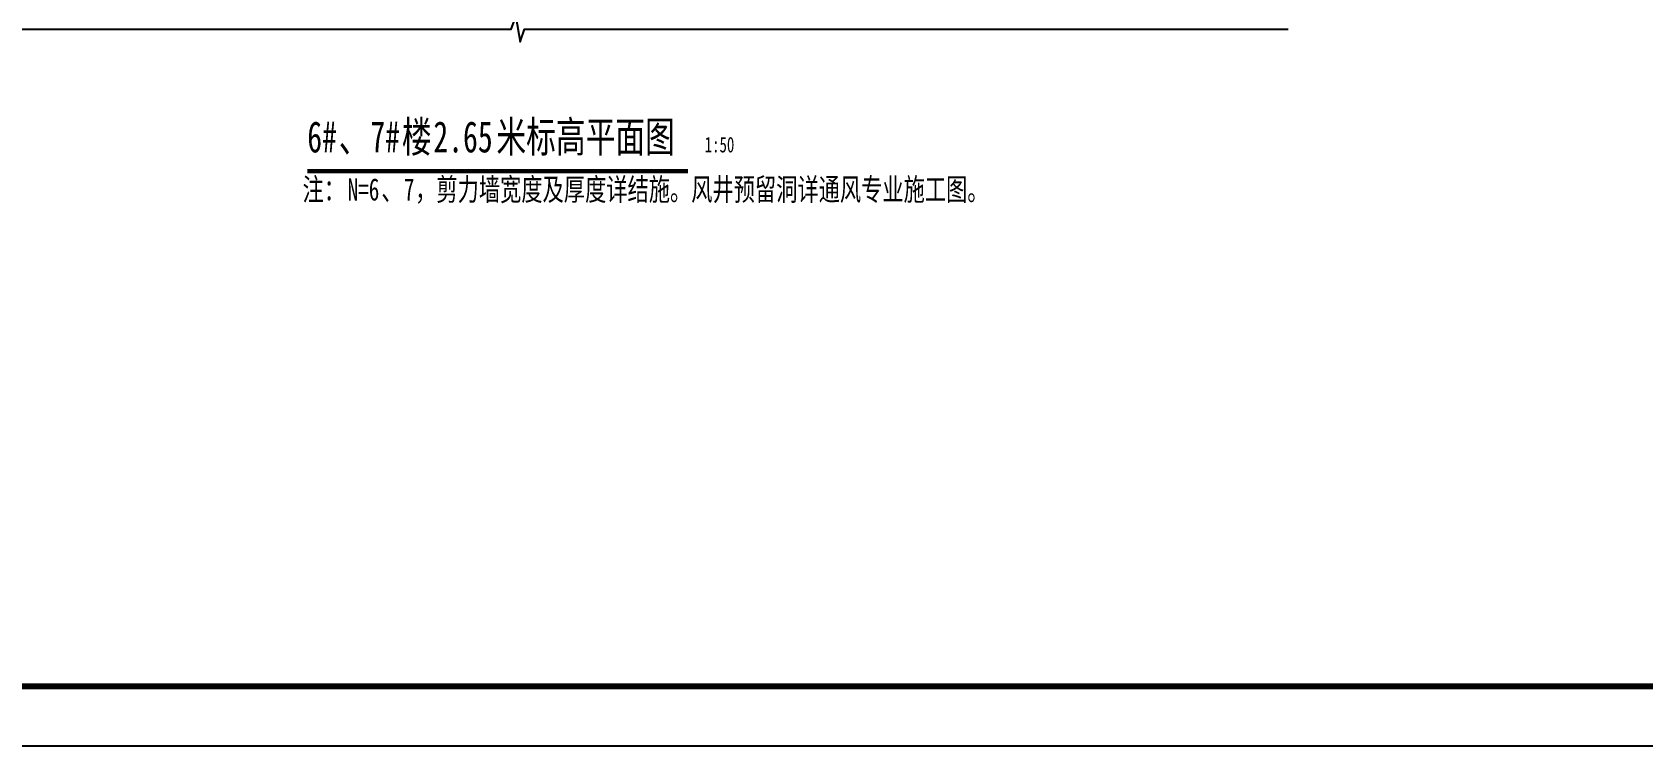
# Model space of a CAD drawing. Extents: x 718358 to 1668613, y -348838 to -159582.
# Drawn here: x 767048 to 780568, y -200981 to -194992 of the extents above; entities that cross this region are included whole.
import ezdxf

# ---------------------------------------------------------------- set-up
doc = ezdxf.new("R2010")
doc.units = 0
doc.header["$LTSCALE"] = 1000
for name, color, linetype in [('建-图框', 4, 'Continuous'), ('建-符号', 3, 'Continuous'), ('建-符号说明', 7, 'Continuous')]:
    doc.layers.add(name, color=color, linetype=linetype)
doc.styles.add('黑体字', font='simhei.ttf', dxfattribs={"width": 0.7})

msp = doc.modelspace()

# ---------------------------------------------------------------- linework, layer by layer
at = {"layer": '建-图框'}
msp.add_lwpolyline([(760408.1, -200980.7), (802458.1, -200980.7), (802458.1, -171280.7), (760408.1, -171280.7)], close=True, dxfattribs=at)
at = {"layer": '建-图框', "const_width": 50}
msp.add_lwpolyline([(761658.1, -200480.7), (801958.1, -200480.7), (801958.1, -171780.7), (761658.1, -171780.7)], close=True, dxfattribs=at)
at = {"layer": '建-符号'}
msp.add_lwpolyline([(764659.5, -194967.3), (771068.4, -194967.3), (771106.7, -194862.3), (771143.7, -195072.3), (771180.9, -194967.3), (777589.9, -194967.3)], dxfattribs=at)
at = {"layer": '建-符号', "const_width": 35}
msp.add_lwpolyline([(769356.8, -196157.8), (772552.9, -196157.8)], dxfattribs=at)

# ---------------------------------------------------------------- texts
at = {"layer": '建-符号说明', "style": '黑体字', "width": 0.7}
for s, height, p in [('6#', 261.39, (769356.8, -196000.7)), ('7#', 261.39, (769886.1, -196000.7)), ('楼', 261.4, (770150.8, -196000.7)), ('2.65', 261.39, (770415.4, -196000.7)), ('米标高平面图', 261.39, (770944.7, -196000.7)), ('1:50', 130.7, (772692.9, -196000.7)), ('、', 261.4, (769621.5, -196000.7)), ('注：', 186.71, (769317.2, -196404.5)), ('N=6', 186.71, (769695.3, -196404.5)), ('7', 186.7, (770167.9, -196404.5)), ('，剪力墙宽度及厚度详结施。风井预留洞详通风专业施工图。', 186.709, (770262.4, -196404.5)), ('、', 186.7, (769978.8, -196404.5))]:
    msp.add_text(s, height=height, dxfattribs=at).set_placement(p)

doc.saveas('drawing.dxf')
